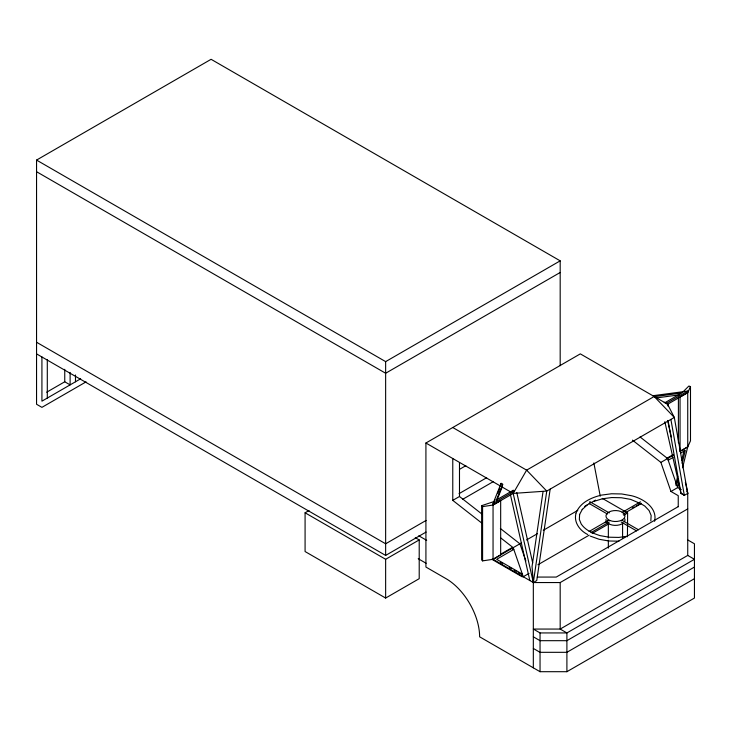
<?xml version="1.0" encoding="UTF-8"?>
<svg xmlns="http://www.w3.org/2000/svg" width="731" height="731" viewBox="0 0 731 731"><rect width="100%" height="100%" fill="white"/><g stroke="black" fill="none" stroke-linecap="round" stroke-linejoin="round"><path stroke-width="1.1" d="M627.436 536.792L627.627 512.961L602.408 498.405M575.909 513.665C573.634 522.455 580.058 530.797 587.633 534.48M650.818 520.929L651.147 515.492L649.101 510.585L644.833 506.09L641.553 504.125M654.592 521.294C657.726 507.57 642.878 498.423 631.575 495.728L621.697 493.964L611.536 493.763L601.494 495.106C591.178 497.573 579.921 502.572 575.973 513.272M543.069 491.387L532.049 566.498L533.328 582.552L533.328 667.823M687.734 508.904L560.184 582.552L533.328 582.552L546.761 491.077L674.311 417.438L667.595 404.261L580.323 353.868L425.917 443.013L425.917 567.046L446.056 578.678A47.469 27.403 60 0 1 479.627 636.811L540.045 671.698L566.9 671.698L694.45 598.049L694.45 543.791L687.734 539.917M550.169 489.103L536.746 580.578L533.328 582.552L493.05 559.297L491.853 559.297L522.062 576.732L523.259 576.732L529.016 573.415M579.619 514.423L579.354 519.467L581.227 524.036C585.549 530.322 592.457 533.164 600.05 535.622L609.124 537.212L618.782 537.413L627.152 536.298M500.607 486.133L501.11 483.328L502.69 484.242L502.188 487.047L496.806 500.516M675.837 483.904L677.71 476.329M681.721 460.101L684.134 450.36M678.103 479.582L676.769 484.991L675.563 484.991M682.124 463.344L685.331 450.36L680.57 453.11M678.752 483.191L677.664 487.586L670.957 491.47L660.888 462.394L632.452 440.135M682.562 467.794L687.734 446.897L690.493 440.848L690.493 386.589L688.849 386.041L682.425 392.465M494.403 501.42L481.638 505.669L481.638 559.937L482.588 560.887L493.05 559.297L493.05 503.476L501.11 483.328M493.471 503.979L495.152 499.785M497.665 493.48L499.766 488.235M502.69 484.242L496.395 500.004L513.189 490.3L514.533 491.077L493.05 503.476M667.595 404.261L687.734 392.629L690.493 386.589M579.436 514.779L582.388 509.224M512.294 491.853L513.189 490.3M481.638 505.669L482.588 506.62L493.05 505.03L513.189 493.407L526.622 470.152L654.172 396.504L674.311 417.438L687.734 493.407L687.734 555.423L560.184 629.062L533.328 629.062L540.045 632.936L566.9 632.936L694.45 559.297L687.734 555.423M582.214 509.553L587.24 504.911M493.05 505.03L500.671 500.589L500.671 554.856L493.05 559.297L521.596 542.813M86.075 381.865L41.923 407.359L36.55 404.261L36.55 160.08L211.095 59.302L560.184 260.848L560.184 365.71M46.674 392.209L64.748 381.783L70.112 384.881L70.112 372.417M80.648 378.795L41.923 401.164L41.923 356.975M36.55 160.08L385.639 361.626L560.184 260.848M560.184 272.48L385.639 373.249L36.55 171.703M415.272 537.65L419.21 539.917L419.21 578.678L385.639 598.049L305.083 551.539L305.083 512.787L309.03 510.503M459.9 469.119L465.839 465.693M459.059 493.644L486.663 477.708M482.094 523.323L452.772 500.37L459.488 496.495L459.488 462.559M426.072 520.445L385.639 543.791L36.55 342.245M462.814 499.227L493.379 481.583M36.55 353.877L385.639 555.423L426.072 532.077M305.083 512.787L385.639 559.297L419.21 539.917M664.908 402.708L681.712 393.004L654.409 396.65M666.252 403.485L687.734 391.076L687.734 446.897L680.068 451.319L680.049 397.034L687.734 392.629M500.479 554.308L511.992 547.665L513.189 547.665L523.259 576.732M673.105 454.645L666.398 458.52L667.595 458.52L677.664 487.586L681.329 489.706M526.521 539.971L537.367 533.712M543.288 530.295L577.792 510.375M584.69 506.391L589.615 503.54M591.589 502.407L595.537 500.123M660.888 462.394L673.352 455.203M668.198 460.256L672.959 457.505M589.095 531.483L608.347 520.362M622.163 512.385L640.457 501.832M591.013 532.57L609.298 522.007M623.114 514.03L641.407 503.476M537.915 564.761L589.177 535.165M592.137 533.456L608.896 523.78M623.689 515.236L627.627 512.961M678.24 506.638L556.254 577.07L537.267 577.07M694.45 567.046L566.9 640.685L540.045 640.685L533.328 636.811M694.45 578.678L566.9 652.317L540.045 652.317L533.328 648.443M680.049 451.292L687.734 446.897M604.811 522.775L607.753 521.185M632.297 507.99L634.261 506.93M636.226 505.87L641.133 503.239M594.001 501.356L602.445 498.77M652.829 395.727L687.734 391.076M656.593 397.902L679.528 394.85M602.307 498.798L611.719 497.546L621.377 497.747L630.615 499.374L640.913 503.723M425.917 443.013L513.189 493.407L546.761 491.077L526.622 470.152L452.772 427.516M512.595 549.401L513.792 549.401L496.651 559.297L522.363 574.137L521.157 574.137M618.965 541.196L608.804 540.986L599.091 539.268L590.219 536.088M664.205 402.169L667.705 404.197L668.207 406.399M684.49 495.28L680.981 493.251L664.826 421.714M680.872 493.315L684.38 495.344M670.957 491.47L678.24 495.673L678.24 506.747M590.045 501.832L609.298 512.943M622.154 520.362L638.519 529.811M589.095 503.476L607.388 514.03M621.204 522.007L636.6 530.907M500.397 562.148L502.371 563.29M509.297 567.283L511.271 568.426M514.24 570.143L516.214 571.277M518.197 572.419L520.17 573.561M418.799 535.805L426.694 540.364M418.205 558.712L426.118 563.281M640.054 436.955L667.595 458.52M459.488 496.495L481.702 513.884M500.36 528.486L519.905 543.791L525.872 561.015M500.753 537.925L513.189 547.665M686.902 491.305L687.734 493.407M685.358 482.332L687.844 493.343L684.326 495.371L670.894 419.411M667.586 420.444L671.314 436.946M516.799 492.566L532.707 562.998M513.189 493.407L533.328 582.552M510.43 494.686L529.829 580.524M593.855 462.951L600.252 496.175M668.097 420.645L680.99 493.553M678.405 397.609L678.405 442.831M622.584 523.286L622.584 537.952M608.347 523.286L608.347 537.952M608.347 540.2L608.347 548.095M566.9 671.698L566.9 632.936L560.184 629.062L560.184 582.552M540.045 632.936L540.045 671.698M482.588 506.62L482.588 560.887M452.772 458.52L452.772 500.37M385.639 361.626L385.639 555.423M385.639 559.297L385.639 598.049M75.485 374.985L75.485 381.783M64.748 369.319L64.748 381.783M47.296 359.542L47.296 398.057M589.734 502.014A1.901 1.06 61.7 0 1 589.862 502.471M589.862 503.275A1.901 1.06 61.7 0 1 589.734 503.568M624.795 518.891A9.494 5.482 0 0 1 624.429 521.715M623.305 522.994A9.494 5.482 0 0 1 606.913 522.29M606.136 520.929A9.494 5.482 0 0 1 605.999 519.503M610.12 520.563A9.494 5.482 0 0 0 624.932 516.442A9.494 5.482 0 0 0 611.344 511.097A9.494 5.482 0 0 0 610.12 520.563"/></g></svg>
